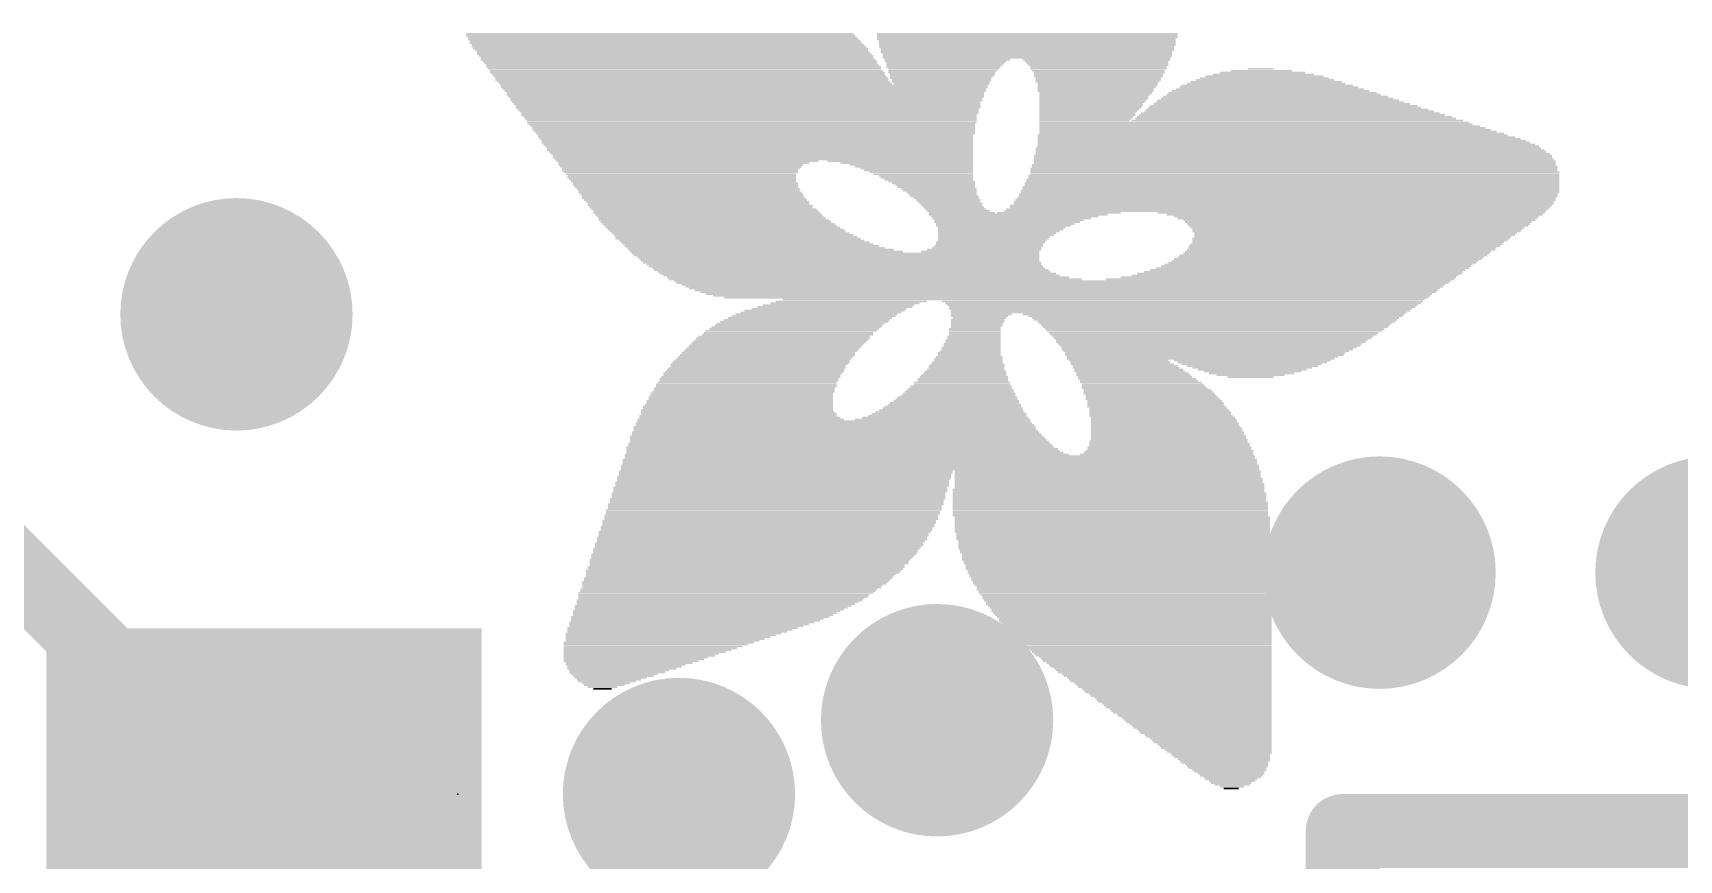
# Model space of a CAD drawing. Extents: x -9.8 to 49.9, y -7.2 to 30.7.
# Drawn here: x 15.05 to 20.72, y 17.43 to 20.27 of the extents above; entities that cross this region are included whole.
import ezdxf

# ---------------------------------------------------------------- set-up
doc = ezdxf.new("R2010")
doc.units = 0
for name, color, linetype in [('1', 12, 'CONTINUOUS'), ('18', 110, 'CONTINUOUS'), ('21', 40, 'CONTINUOUS'), ('23', 53, 'CONTINUOUS'), ('51', 253, 'CONTINUOUS')]:
    doc.layers.add(name, color=color, linetype=linetype)

# ---------------------------------------------------------------- blocks, each defined once
blk = doc.blocks.new('RECT')
blk.add_solid([(-0.5, -0.5), (0.5, -0.5), (-0.5, 0.5), (0.5, 0.5)])
blk = doc.blocks.new('ROUNDV')
at = {"const_width": 0.5}
blk.add_lwpolyline([(0, -0.25, 1), (0, 0.25, 1), (0, -0.25)], format="xyb", dxfattribs=at)

msp = doc.modelspace()

# ---------------------------------------------------------------- linework, layer by layer
at = {"layer": '1', "const_width": 0.254}
for points in [[(15.843, 17.573), (14.874, 18.542)], [(19.558, 17.526), (19.558, 15.494)], [(21.717, 17.526), (19.558, 17.526)]]:
    msp.add_lwpolyline(points, dxfattribs=at)
at = {"layer": '1', "const_width": 0.127}
for points in [[(15.7981, 17.5281, 1), (15.8879, 17.6179)], [(19.6215, 17.526, 1), (19.4945, 17.526)], [(19.558, 17.5895, 1), (19.558, 17.4625)]]:
    msp.add_lwpolyline(points, format="xyb", dxfattribs=at)
at = {"layer": '23'}
msp.add_point((16.51, 17.653), dxfattribs=at)

# ---------------------------------------------------------------- block references
at = {"layer": '1', "xscale": 1.3, "yscale": 1.5, "rotation": 270}
msp.add_blockref('RECT', (15.843, 17.573), dxfattribs=at)
at = {"layer": '18', "xscale": 0.8001, "yscale": 0.8001}
for p in [(15.748, 19.304), (15.748, 19.304), (19.685, 18.415), (19.685, 18.415), (20.828, 18.415), (20.828, 18.415), (18.161, 17.907), (18.161, 17.907), (17.272, 17.653), (17.272, 17.653)]:
    msp.add_blockref('ROUNDV', p, dxfattribs=at)
at = {"layer": '21'}
for p, xscale, yscale in [((17.2053, 20.2692), 1.3335, 0.0064), ((17.2085, 20.2629), 1.3398, 0.0063), ((17.218, 20.2502), 1.3462, 0.0063), ((17.2149, 20.2565), 1.3399, 0.0064), ((17.2244, 20.2438), 1.3462, 0.0064), ((17.2276, 20.2375), 1.3525, 0.0063), ((18.4721, 20.2692), 1.0351, 0.0064), ((18.4721, 20.2629), 1.0351, 0.0063), ((18.4721, 20.2565), 1.0351, 0.0064), ((18.4689, 20.2502), 1.0287, 0.0063), ((18.4721, 20.2438), 1.0223, 0.0064), ((18.4721, 20.2375), 1.0223, 0.0063), ((17.237, 20.2248), 1.3589, 0.0063), ((17.2339, 20.2311), 1.3526, 0.0064), ((17.2434, 20.2184), 1.3589, 0.0064), ((17.2466, 20.2121), 1.3526, 0.0063), ((17.253, 20.2057), 1.3525, 0.0064), ((17.2562, 20.1994), 1.3589, 0.0063), ((17.2625, 20.193), 1.3589, 0.0064), ((17.2657, 20.1867), 1.3525, 0.0063), ((17.2689, 20.1803), 1.3589, 0.0064), ((18.4721, 20.2311), 1.0223, 0.0064), ((18.469, 20.2248), 1.016, 0.0063), ((18.4721, 20.2184), 1.0097, 0.0064), ((18.4721, 20.2121), 1.0097, 0.0063), ((18.4689, 20.2057), 1.0033, 0.0064), ((18.4721, 20.1994), 0.9969, 0.0063), ((18.4721, 20.193), 0.9969, 0.0064), ((18.469, 20.1867), 0.9906, 0.0063), ((18.1959, 20.1803), 0.4318, 0.0064), ((18.7103, 20.1803), 0.508, 0.0064), ((17.2752, 20.174), 1.3589, 0.0063), ((17.2783, 20.1676), 1.3525, 0.0064), ((17.2847, 20.1613), 1.3526, 0.0063), ((17.2879, 20.1549), 1.3589, 0.0064), ((17.2911, 20.1486), 1.3525, 0.0063), ((17.2974, 20.1422), 1.3526, 0.0064), ((17.3006, 20.1359), 1.3589, 0.0063), ((17.3038, 20.1295), 1.3525, 0.0064), ((18.1896, 20.174), 0.4191, 0.0063), ((18.1896, 20.1676), 0.4064, 0.0064), ((18.1864, 20.1613), 0.4, 0.0063), ((18.1833, 20.1549), 0.3937, 0.0064), ((18.1832, 20.1486), 0.381, 0.0063), ((18.1801, 20.1422), 0.3747, 0.0064), ((18.1769, 20.1359), 0.3683, 0.0063), ((18.1801, 20.1295), 0.3619, 0.0064), ((18.7103, 20.174), 0.4953, 0.0063), ((18.7135, 20.1676), 0.4889, 0.0064), ((18.7166, 20.1613), 0.4826, 0.0063), ((18.7167, 20.1549), 0.4699, 0.0064), ((18.7167, 20.1486), 0.4699, 0.0063), ((18.7166, 20.1422), 0.4572, 0.0064), ((18.7198, 20.1359), 0.4508, 0.0063), ((18.7167, 20.1295), 0.4445, 0.0064), ((19.285, 20.1295), 0.3493, 0.0064), ((19.2818, 20.1359), 0.2921, 0.0063), ((19.2786, 20.1422), 0.2096, 0.0064), ((19.2754, 20.1486), 0.0889, 0.0063), ((17.3101, 20.1232), 1.3526, 0.0063), ((17.3164, 20.1168), 1.3525, 0.0064), ((17.3164, 20.1105), 1.3525, 0.0063), ((17.3228, 20.1041), 1.3526, 0.0064), ((17.3292, 20.0978), 1.3525, 0.0063), ((17.4974, 20.0914), 1.6764, 0.0064), ((17.4974, 20.0851), 1.6764, 0.0063), ((17.4975, 20.0787), 1.6637, 0.0064), ((17.5006, 20.0724), 1.6574, 0.0063), ((18.1769, 20.1232), 0.3556, 0.0063), ((18.1737, 20.1168), 0.3492, 0.0064), ((18.1769, 20.1105), 0.3429, 0.0063), ((18.1737, 20.1041), 0.3366, 0.0064), ((18.1769, 20.0978), 0.3302, 0.0063), ((18.7167, 20.1232), 0.4445, 0.0063), ((18.7166, 20.1168), 0.4318, 0.0064), ((18.7166, 20.1105), 0.4318, 0.0063), ((18.7135, 20.1041), 0.4255, 0.0064), ((18.7135, 20.0978), 0.4127, 0.0063), ((18.7135, 20.0914), 0.4127, 0.0064), ((18.7103, 20.0851), 0.4064, 0.0063), ((18.7071, 20.0787), 0.4, 0.0064), ((18.7071, 20.0724), 0.4, 0.0063), ((19.3103, 20.0724), 0.6795, 0.0063), ((19.3072, 20.0787), 0.6477, 0.0064), ((19.304, 20.0851), 0.616, 0.0063), ((19.2977, 20.0914), 0.5905, 0.0064), ((19.2945, 20.0978), 0.5461, 0.0063), ((19.2945, 20.1041), 0.5207, 0.0064), ((19.2913, 20.1105), 0.4762, 0.0063), ((19.2882, 20.1168), 0.4445, 0.0064), ((19.2881, 20.1232), 0.4064, 0.0063), ((17.5006, 20.066), 1.6446, 0.0064), ((17.5006, 20.0597), 1.6446, 0.0063), ((17.5038, 20.0533), 1.6383, 0.0064), ((17.5038, 20.047), 1.6256, 0.0063), ((17.5038, 20.0406), 1.6256, 0.0064), ((17.5038, 20.0343), 1.6129, 0.0063), ((17.5069, 20.0279), 1.6065, 0.0064), ((17.5101, 20.0216), 1.6002, 0.0063), ((17.5101, 20.0152), 1.6002, 0.0064), ((18.7071, 20.066), 0.3874, 0.0064), ((18.7039, 20.0597), 0.381, 0.0063), ((18.7007, 20.0533), 0.3747, 0.0064), ((18.7007, 20.047), 0.3747, 0.0063), ((18.6975, 20.0406), 0.3683, 0.0064), ((18.6944, 20.0343), 0.362, 0.0063), ((18.6912, 20.0279), 0.3556, 0.0064), ((18.6912, 20.0216), 0.3556, 0.0063), ((18.6881, 20.0152), 0.3493, 0.0064), ((19.358, 20.0152), 0.9398, 0.0064), ((19.3548, 20.0216), 0.9208, 0.0063), ((19.3484, 20.0279), 0.8827, 0.0064), ((19.3421, 20.0343), 0.8572, 0.0063), ((19.3358, 20.0406), 0.8319, 0.0064), ((19.3326, 20.047), 0.8001, 0.0063), ((19.3263, 20.0533), 0.7747, 0.0064), ((19.3199, 20.0597), 0.7366, 0.0063), ((19.3167, 20.066), 0.7176, 0.0064), ((17.5101, 20.0089), 1.5875, 0.0063), ((17.5133, 20.0025), 1.5812, 0.0064), ((17.5165, 19.9962), 1.5748, 0.0063), ((17.5133, 19.9898), 1.5684, 0.0064), ((17.5165, 19.9835), 1.5621, 0.0063), ((17.5197, 19.9771), 1.5557, 0.0064), ((17.5228, 19.9708), 1.5494, 0.0063), ((17.5228, 19.9644), 1.5494, 0.0064), ((17.5229, 19.9581), 1.5367, 0.0063), ((18.6849, 20.0089), 0.3429, 0.0063), ((18.6817, 20.0025), 0.3366, 0.0064), ((18.6785, 19.9962), 0.3302, 0.0063), ((18.6785, 19.9898), 0.3302, 0.0064), ((18.6754, 19.9835), 0.3239, 0.0063), ((18.6722, 19.9771), 0.3175, 0.0064), ((18.669, 19.9708), 0.3112, 0.0063), ((19.2532, 19.9644), 1.4796, 0.0064), ((19.2596, 19.9581), 1.4923, 0.0063), ((19.4024, 19.9708), 1.143, 0.0063), ((19.3961, 19.9771), 1.1049, 0.0064), ((19.3929, 19.9835), 1.0858, 0.0063), ((19.3834, 19.9898), 1.0541, 0.0064), ((19.3771, 19.9962), 1.0287, 0.0063), ((19.3739, 20.0025), 0.9969, 0.0064), ((19.3675, 20.0089), 0.9716, 0.0063), ((17.526, 19.9517), 1.5304, 0.0064), ((17.5292, 19.9454), 1.524, 0.0063), ((17.5292, 19.939), 1.524, 0.0064), ((17.5324, 19.9327), 1.5177, 0.0063), ((17.5356, 19.9263), 1.5113, 0.0064), ((17.5355, 19.92), 1.4986, 0.0063), ((17.5355, 19.9136), 1.4986, 0.0064), ((17.5387, 19.9073), 1.4922, 0.0063), ((17.5419, 19.9009), 1.4859, 0.0064), ((19.3167, 19.92), 1.6192, 0.0063), ((19.3294, 19.9136), 1.6446, 0.0064), ((19.339, 19.9073), 1.6637, 0.0063), ((19.3484, 19.9009), 1.6827, 0.0064), ((19.2722, 19.9517), 1.5177, 0.0064), ((19.2818, 19.9454), 1.5367, 0.0063), ((19.2913, 19.939), 1.5558, 0.0064), ((19.3008, 19.9327), 1.5748, 0.0063), ((19.3135, 19.9263), 1.6002, 0.0064), ((17.5419, 19.8946), 1.4859, 0.0063), ((17.545, 19.8882), 1.4795, 0.0064), ((17.5482, 19.8819), 1.4732, 0.0063), ((17.5514, 19.8755), 1.4668, 0.0064), ((17.5514, 19.8692), 1.4668, 0.0063), ((17.5546, 19.8628), 1.4605, 0.0064), ((17.5578, 19.8565), 1.4541, 0.0063), ((17.5609, 19.8501), 1.4478, 0.0064), ((17.5609, 19.8438), 1.4478, 0.0063), ((19.3865, 19.8501), 1.7843, 0.0064), ((19.3865, 19.8438), 1.7843, 0.0063), ((19.377, 19.8692), 1.7526, 0.0063), ((19.3802, 19.8628), 1.759, 0.0064), ((19.3865, 19.8565), 1.7717, 0.0063), ((19.3707, 19.8755), 1.7399, 0.0064), ((19.3548, 19.8946), 1.6954, 0.0063), ((19.3644, 19.8882), 1.7145, 0.0064), ((19.3707, 19.8819), 1.7272, 0.0063), ((17.5641, 19.8374), 1.4414, 0.0064), ((17.3006, 19.8311), 0.9017, 0.0063), ((17.2879, 19.8247), 0.8636, 0.0064), ((17.2783, 19.8184), 0.8445, 0.0063), ((17.2783, 19.812), 0.8319, 0.0064), ((17.2783, 19.8056), 0.8191, 0.0063), ((17.2752, 19.7993), 0.8128, 0.0064), ((17.2783, 19.793), 0.8065, 0.0063), ((17.2783, 19.7866), 0.7937, 0.0064), ((18.034, 19.8311), 0.5016, 0.0063), ((18.0562, 19.8247), 0.4572, 0.0064), ((18.0721, 19.8184), 0.4254, 0.0063), ((18.0816, 19.812), 0.4064, 0.0064), ((18.0912, 19.8056), 0.3873, 0.0063), ((18.0975, 19.7993), 0.3746, 0.0064), ((18.107, 19.793), 0.3556, 0.0063), ((18.1134, 19.7866), 0.3429, 0.0064), ((19.3897, 19.8056), 1.8161, 0.0063), ((19.3897, 19.7993), 1.8161, 0.0064), ((19.3929, 19.793), 1.8224, 0.0063), ((19.3929, 19.7866), 1.8224, 0.0064), ((19.3897, 19.8184), 1.8034, 0.0063), ((19.3929, 19.812), 1.8098, 0.0064), ((19.3897, 19.8374), 1.7907, 0.0064), ((19.3929, 19.8311), 1.797, 0.0063), ((19.3929, 19.8247), 1.797, 0.0064), ((17.2815, 19.7803), 0.7874, 0.0063), ((17.2815, 19.7739), 0.7874, 0.0064), ((17.2847, 19.7675), 0.781, 0.0063), ((17.2879, 19.7612), 0.7747, 0.0064), ((17.2943, 19.7549), 0.7747, 0.0063), ((17.2943, 19.7485), 0.7747, 0.0064), ((17.2974, 19.7422), 0.7684, 0.0063), ((17.3038, 19.7358), 0.7683, 0.0064), ((17.3069, 19.7294), 0.762, 0.0063), ((18.1229, 19.7803), 0.3238, 0.0063), ((18.126, 19.7739), 0.3175, 0.0064), ((18.1324, 19.7675), 0.3048, 0.0063), ((18.142, 19.7612), 0.2985, 0.0064), ((18.1483, 19.7549), 0.2858, 0.0063), ((18.1547, 19.7485), 0.2731, 0.0064), ((18.1578, 19.7422), 0.2667, 0.0063), ((18.1674, 19.7358), 0.2603, 0.0064), ((18.1705, 19.7294), 0.254, 0.0063), ((19.377, 19.7294), 1.8542, 0.0063), ((19.3802, 19.7422), 1.8478, 0.0063), ((19.3802, 19.7358), 1.8478, 0.0064), ((19.3834, 19.7549), 1.8415, 0.0063), ((19.3834, 19.7485), 1.8415, 0.0064), ((19.3865, 19.7675), 1.8351, 0.0063), ((19.3865, 19.7612), 1.8351, 0.0064), ((19.3897, 19.7803), 1.8288, 0.0063), ((19.3897, 19.7739), 1.8288, 0.0064), ((17.3101, 19.7231), 0.7684, 0.0064), ((17.3164, 19.7168), 0.7683, 0.0063), ((17.3196, 19.7104), 0.762, 0.0064), ((17.3228, 19.7041), 0.7684, 0.0063), ((17.3292, 19.6977), 0.7683, 0.0064), ((17.3355, 19.6913), 0.7684, 0.0063), ((17.3387, 19.685), 0.762, 0.0064), ((17.3451, 19.6787), 0.7747, 0.0063), ((17.3482, 19.6723), 0.7684, 0.0064), ((18.1769, 19.7231), 0.2413, 0.0064), ((18.1801, 19.7168), 0.2349, 0.0063), ((18.1864, 19.7104), 0.235, 0.0064), ((18.1928, 19.7041), 0.2223, 0.0063), ((18.1991, 19.6977), 0.2222, 0.0064), ((18.2022, 19.6913), 0.2159, 0.0063), ((18.2087, 19.685), 0.2159, 0.0064), ((18.2118, 19.6787), 0.2096, 0.0063), ((18.2182, 19.6723), 0.2095, 0.0064), ((19.3421, 19.6723), 1.8606, 0.0064), ((19.3453, 19.6787), 1.8669, 0.0063), ((19.3548, 19.6913), 1.8606, 0.0063), ((19.3548, 19.685), 1.8606, 0.0064), ((19.3612, 19.6977), 1.8605, 0.0064), ((19.3643, 19.7041), 1.8542, 0.0063), ((19.3707, 19.7168), 1.8542, 0.0063), ((19.3707, 19.7104), 1.8542, 0.0064), ((19.377, 19.7231), 1.8542, 0.0064), ((17.3577, 19.666), 0.7747, 0.0063), ((17.3641, 19.6596), 0.7747, 0.0064), ((17.3673, 19.6532), 0.7811, 0.0063), ((17.3736, 19.6469), 0.781, 0.0064), ((17.38, 19.6406), 0.7811, 0.0063), ((17.3863, 19.6342), 0.781, 0.0064), ((17.3926, 19.6279), 0.7937, 0.0063), ((17.399, 19.6215), 0.7938, 0.0064), ((17.4086, 19.6151), 0.8001, 0.0063), ((18.2245, 19.666), 0.2096, 0.0063), ((18.234, 19.6596), 0.2159, 0.0064), ((18.2467, 19.6532), 0.2286, 0.0063), ((18.4404, 19.6469), 0.616, 0.0064), ((18.4277, 19.6406), 0.5778, 0.0063), ((18.4182, 19.6342), 0.5461, 0.0064), ((18.4023, 19.6215), 0.5016, 0.0064), ((18.4087, 19.6279), 0.5143, 0.0063), ((18.3959, 19.6151), 0.4763, 0.0063), ((18.5801, 19.6532), 0.4254, 0.0063), ((19.3263, 19.6596), 1.8669, 0.0064), ((19.3326, 19.666), 1.8669, 0.0063), ((19.5866, 19.6532), 1.3335, 0.0063), ((19.5993, 19.6469), 1.2954, 0.0064), ((19.6057, 19.6406), 1.2573, 0.0063), ((19.6088, 19.6342), 1.2382, 0.0064), ((19.6151, 19.6279), 1.2129, 0.0063), ((19.612, 19.6215), 1.1938, 0.0064), ((19.612, 19.6151), 1.1811, 0.0063), ((17.4149, 19.6088), 0.8001, 0.0064), ((17.4244, 19.6025), 0.8064, 0.0063), ((17.4339, 19.5961), 0.8128, 0.0064), ((17.4403, 19.5898), 0.8128, 0.0063), ((17.4498, 19.5834), 0.8192, 0.0064), ((17.4594, 19.577), 0.8255, 0.0063), ((17.4688, 19.5707), 0.8319, 0.0064), ((17.4752, 19.5644), 0.8446, 0.0063), ((17.4879, 19.558), 0.8446, 0.0064), ((18.3896, 19.6088), 0.4636, 0.0064), ((18.3578, 19.5707), 0.3873, 0.0064), ((18.3833, 19.6025), 0.4381, 0.0063), ((18.3801, 19.5961), 0.4318, 0.0064), ((18.3738, 19.5898), 0.4191, 0.0063), ((18.3674, 19.5834), 0.4064, 0.0064), ((18.3642, 19.577), 0.4, 0.0063), ((18.3547, 19.5644), 0.381, 0.0063), ((18.3515, 19.558), 0.3746, 0.0064), ((19.612, 19.6088), 1.1684, 0.0064), ((19.6088, 19.6025), 1.1494, 0.0063), ((19.6088, 19.5961), 1.1366, 0.0064), ((19.6057, 19.5898), 1.1303, 0.0063), ((19.5866, 19.5644), 1.0922, 0.0063), ((19.5834, 19.558), 1.0858, 0.0064), ((19.6025, 19.5834), 1.1113, 0.0064), ((19.5993, 19.577), 1.1049, 0.0063), ((19.5929, 19.5707), 1.0922, 0.0064), ((17.5006, 19.5517), 0.8572, 0.0063), ((17.5101, 19.5453), 0.8636, 0.0064), ((17.5229, 19.5389), 0.8763, 0.0063), ((17.5355, 19.5326), 0.889, 0.0064), ((17.5546, 19.5263), 0.9144, 0.0063), ((17.5736, 19.5199), 0.9398, 0.0064), ((17.8117, 19.5136), 1.4033, 0.0063), ((17.8149, 19.5072), 1.397, 0.0064), ((17.8212, 19.5008), 1.3843, 0.0063), ((18.3102, 19.5199), 0.4064, 0.0064), ((18.323, 19.5263), 0.3937, 0.0063), ((18.3325, 19.5326), 0.3747, 0.0064), ((18.3388, 19.5389), 0.3746, 0.0063), ((18.3452, 19.5517), 0.3747, 0.0063), ((18.342, 19.5453), 0.3683, 0.0064), ((19.5168, 19.5008), 1.0541, 0.0063), ((19.5263, 19.5072), 1.0605, 0.0064), ((19.5358, 19.5136), 1.0541, 0.0063), ((19.5421, 19.5199), 1.0541, 0.0064), ((19.5517, 19.5263), 1.0605, 0.0063), ((19.558, 19.5326), 1.0604, 0.0064), ((19.5644, 19.5389), 1.0731, 0.0063), ((19.5707, 19.5453), 1.0732, 0.0064), ((19.577, 19.5517), 1.0731, 0.0063), ((17.8245, 19.4945), 1.3779, 0.0064), ((17.8276, 19.4882), 1.3716, 0.0063), ((17.834, 19.4818), 1.3716, 0.0064), ((17.8404, 19.4755), 1.3589, 0.0063), ((17.8467, 19.4691), 1.3589, 0.0064), ((17.8562, 19.4627), 1.3526, 0.0063), ((17.8658, 19.4564), 1.3589, 0.0064), ((17.8753, 19.4501), 1.3525, 0.0063), ((17.888, 19.4437), 1.3653, 0.0064), ((19.4088, 19.4437), 1.1176, 0.0064), ((19.4246, 19.4501), 1.0985, 0.0063), ((19.4374, 19.4564), 1.0859, 0.0064), ((19.4533, 19.4627), 1.0795, 0.0063), ((19.4659, 19.4691), 1.0668, 0.0064), ((19.4755, 19.4755), 1.0605, 0.0063), ((19.4882, 19.4818), 1.0605, 0.0064), ((19.4977, 19.4882), 1.0541, 0.0063), ((19.5072, 19.4945), 1.0604, 0.0064), ((17.9007, 19.4374), 1.3653, 0.0063), ((17.9229, 19.431), 1.3843, 0.0064), ((17.9483, 19.4246), 1.4224, 0.0063), ((18.5928, 19.4183), 2.6734, 0.0064), ((18.5928, 19.412), 2.6606, 0.0063), ((18.596, 19.4056), 2.6289, 0.0064), ((18.5992, 19.3993), 2.6099, 0.0063), ((18.5992, 19.3929), 2.5845, 0.0064), ((19.3421, 19.4246), 1.2002, 0.0063), ((19.3707, 19.431), 1.1557, 0.0064), ((19.3929, 19.4374), 1.124, 0.0063), ((18.6055, 19.3865), 2.559, 0.0063), ((18.6119, 19.3802), 2.5337, 0.0064), ((18.6151, 19.3739), 2.5019, 0.0063), ((18.6245, 19.3675), 2.4701, 0.0064), ((18.6405, 19.3612), 2.4257, 0.0063), ((17.8212, 19.3358), 0.5207, 0.0063), ((17.8435, 19.3421), 0.5144, 0.0064), ((17.8658, 19.3484), 0.5207, 0.0063), ((18.7357, 19.3548), 2.2098, 0.0064), ((19.0055, 19.3484), 1.6573, 0.0063), ((19.0087, 19.3421), 1.6383, 0.0064), ((19.0055, 19.3358), 1.6193, 0.0063), ((17.7038, 19.2786), 0.5778, 0.0064), ((17.7134, 19.285), 0.5715, 0.0063), ((17.7229, 19.2913), 0.5651, 0.0064), ((17.7355, 19.2977), 0.5651, 0.0063), ((17.7451, 19.304), 0.5588, 0.0064), ((17.761, 19.3103), 0.5525, 0.0063), ((17.7736, 19.3167), 0.5525, 0.0064), ((17.7895, 19.3231), 0.5334, 0.0063), ((17.8086, 19.3294), 0.5334, 0.0064), ((19.0055, 19.3294), 1.6065, 0.0064), ((18.9992, 19.3231), 1.5938, 0.0063), ((18.9992, 19.3167), 1.5812, 0.0064), ((18.9929, 19.3103), 1.5685, 0.0063), ((18.3134, 19.304), 0.2096, 0.0064), ((18.3071, 19.2977), 0.1969, 0.0063), ((18.3007, 19.285), 0.1842, 0.0063), ((18.3007, 19.2786), 0.1842, 0.0064), ((18.3071, 19.2913), 0.1841, 0.0064), ((19.1135, 19.304), 1.3144, 0.0064), ((19.1198, 19.2977), 1.2891, 0.0063), ((19.1198, 19.2913), 1.2637, 0.0064), ((19.1198, 19.285), 1.2509, 0.0063), ((19.123, 19.2786), 1.2319, 0.0064), ((17.6308, 19.2215), 0.5969, 0.0063), ((17.634, 19.2278), 0.5905, 0.0064), ((17.6467, 19.2341), 0.5905, 0.0063), ((17.6498, 19.2405), 0.5842, 0.0064), ((17.6593, 19.2469), 0.5905, 0.0063), ((17.6689, 19.2532), 0.5842, 0.0064), ((17.6752, 19.2596), 0.5842, 0.0063), ((17.6848, 19.2659), 0.5779, 0.0064), ((17.6911, 19.2722), 0.5778, 0.0063), ((18.288, 19.2278), 0.1842, 0.0064), ((18.288, 19.2215), 0.1842, 0.0063), ((18.2912, 19.2532), 0.1778, 0.0064), ((18.2912, 19.2469), 0.1778, 0.0063), ((18.2912, 19.2405), 0.1778, 0.0064), ((18.2912, 19.2341), 0.1778, 0.0063), ((18.2975, 19.2722), 0.1778, 0.0063), ((18.2975, 19.2659), 0.1778, 0.0064), ((18.2944, 19.2596), 0.1715, 0.0063), ((19.1198, 19.2722), 1.2129, 0.0063), ((19.1198, 19.2659), 1.2001, 0.0064), ((19.1198, 19.2596), 1.1875, 0.0063), ((19.1167, 19.2532), 1.1684, 0.0064), ((19.1166, 19.2469), 1.1557, 0.0063), ((19.1135, 19.2405), 1.1366, 0.0064), ((19.1135, 19.2341), 1.124, 0.0063), ((19.1104, 19.2278), 1.1049, 0.0064), ((19.1103, 19.2215), 1.0922, 0.0063), ((17.5768, 19.1643), 0.6032, 0.0064), ((17.58, 19.1707), 0.5969, 0.0063), ((17.5863, 19.177), 0.5969, 0.0064), ((17.5927, 19.1834), 0.5969, 0.0063), ((17.5991, 19.1897), 0.5969, 0.0064), ((17.6054, 19.196), 0.5969, 0.0063), ((17.6118, 19.2024), 0.5969, 0.0064), ((17.6181, 19.2088), 0.5969, 0.0063), ((17.6244, 19.2151), 0.5969, 0.0064), ((18.2721, 19.1707), 0.2159, 0.0063), ((18.2721, 19.1643), 0.2159, 0.0064), ((18.2753, 19.177), 0.2096, 0.0064), ((18.2785, 19.1897), 0.2032, 0.0064), ((18.2785, 19.1834), 0.2032, 0.0063), ((18.2817, 19.2024), 0.1969, 0.0064), ((18.2817, 19.196), 0.1969, 0.0063), ((18.2849, 19.2151), 0.1905, 0.0064), ((18.2849, 19.2088), 0.1905, 0.0063), ((19.104, 19.2088), 1.0668, 0.0063), ((19.1072, 19.2151), 1.0731, 0.0064), ((19.1008, 19.2024), 1.0478, 0.0064), ((19.1008, 19.196), 1.035, 0.0063), ((19.0976, 19.1897), 1.016, 0.0064), ((19.0913, 19.1834), 1.0033, 0.0063), ((19.0881, 19.177), 0.9842, 0.0064), ((19.0849, 19.1707), 0.9652, 0.0063), ((19.0817, 19.1643), 0.9589, 0.0064), ((17.5324, 19.1072), 0.6159, 0.0063), ((17.5355, 19.1135), 0.6096, 0.0064), ((17.5419, 19.1198), 0.6096, 0.0063), ((17.5482, 19.1326), 0.6096, 0.0063), ((17.545, 19.1262), 0.6033, 0.0064), ((17.5546, 19.1389), 0.6096, 0.0064), ((17.5578, 19.1453), 0.6033, 0.0063), ((17.5641, 19.1516), 0.6032, 0.0064), ((17.5705, 19.1579), 0.6033, 0.0063), ((18.2594, 19.1072), 0.2794, 0.0063), ((18.2595, 19.1135), 0.2667, 0.0064), ((18.2626, 19.1262), 0.2604, 0.0064), ((18.2626, 19.1198), 0.2604, 0.0063), ((18.2658, 19.1326), 0.254, 0.0063), ((18.2658, 19.1389), 0.2413, 0.0064), ((18.269, 19.1516), 0.2349, 0.0064), ((18.269, 19.1453), 0.2349, 0.0063), ((18.2721, 19.1579), 0.2286, 0.0063), ((19.0754, 19.1579), 0.9334, 0.0063), ((19.0691, 19.1516), 0.9207, 0.0064), ((18.7865, 19.1453), 0.3429, 0.0063), ((18.7929, 19.1389), 0.3429, 0.0064), ((18.7992, 19.1326), 0.3556, 0.0063), ((18.8087, 19.1262), 0.362, 0.0064), ((18.8118, 19.1198), 0.3683, 0.0063), ((18.8214, 19.1135), 0.3746, 0.0064), ((18.8246, 19.1072), 0.381, 0.0063), ((19.2469, 19.1453), 0.5397, 0.0063), ((19.2469, 19.1389), 0.5143, 0.0064), ((19.2437, 19.1326), 0.4826, 0.0063), ((19.2469, 19.1262), 0.4509, 0.0064), ((19.2469, 19.1198), 0.4127, 0.0063), ((19.2469, 19.1135), 0.3747, 0.0064), ((19.2469, 19.1072), 0.3365, 0.0063), ((17.4975, 19.05), 0.6223, 0.0064), ((17.5038, 19.0627), 0.6223, 0.0064), ((17.5038, 19.0564), 0.6223, 0.0063), ((17.5069, 19.0691), 0.6159, 0.0063), ((17.5133, 19.0817), 0.616, 0.0063), ((17.5133, 19.0754), 0.616, 0.0064), ((17.5197, 19.0881), 0.6159, 0.0064), ((17.526, 19.1008), 0.616, 0.0064), ((17.5228, 19.0945), 0.6096, 0.0063), ((18.2404, 19.05), 0.3556, 0.0064), ((18.2436, 19.0564), 0.3493, 0.0063), ((18.2467, 19.0691), 0.3302, 0.0063), ((18.2467, 19.0627), 0.3302, 0.0064), ((18.2499, 19.0817), 0.3112, 0.0063), ((18.2499, 19.0754), 0.3112, 0.0064), ((18.2531, 19.0881), 0.3048, 0.0064), ((18.2531, 19.0945), 0.2921, 0.0063), ((18.2563, 19.1008), 0.2857, 0.0064), ((18.8341, 19.1008), 0.3874, 0.0064), ((18.8373, 19.0945), 0.3937, 0.0063), ((18.8437, 19.0881), 0.3937, 0.0064), ((18.85, 19.0817), 0.4064, 0.0063), ((18.8563, 19.0754), 0.4064, 0.0064), ((18.8627, 19.0691), 0.4191, 0.0063), ((18.8691, 19.0627), 0.4191, 0.0064), ((18.8722, 19.0564), 0.4254, 0.0063), ((18.8754, 19.05), 0.4318, 0.0064), ((19.2437, 19.1008), 0.2921, 0.0064), ((19.2405, 19.0945), 0.235, 0.0063), ((19.2405, 19.0881), 0.1588, 0.0064), ((17.4784, 18.9929), 0.6477, 0.0063), ((17.4816, 19.0055), 0.6413, 0.0063), ((17.4816, 18.9992), 0.6413, 0.0064), ((17.4847, 19.0183), 0.635, 0.0063), ((17.4847, 19.0119), 0.635, 0.0064), ((17.4879, 19.031), 0.6286, 0.0063), ((17.4879, 19.0246), 0.6286, 0.0064), ((17.4943, 19.0373), 0.6287, 0.0064), ((17.4975, 19.0436), 0.6223, 0.0063), ((18.2213, 18.9929), 0.4572, 0.0063), ((18.2214, 18.9992), 0.4445, 0.0064), ((18.2277, 19.0055), 0.4318, 0.0063), ((18.2277, 19.0119), 0.4191, 0.0064), ((18.2309, 19.0183), 0.4127, 0.0063), ((18.234, 19.0246), 0.3937, 0.0064), ((18.2372, 19.031), 0.3874, 0.0063), ((18.2372, 19.0373), 0.3746, 0.0064), ((18.2403, 19.0436), 0.3683, 0.0063), ((18.8849, 19.0436), 0.4382, 0.0063), ((18.888, 19.0373), 0.4445, 0.0064), ((18.8912, 19.031), 0.4509, 0.0063), ((18.8976, 19.0246), 0.4508, 0.0064), ((18.9008, 19.0183), 0.4572, 0.0063), ((18.904, 19.0119), 0.4635, 0.0064), ((18.9103, 19.0055), 0.4636, 0.0063), ((18.9135, 18.9992), 0.4699, 0.0064), ((18.9135, 18.9929), 0.4699, 0.0063), ((17.4847, 18.9421), 0.7112, 0.0063), ((17.8054, 18.9357), 1.3526, 0.0064), ((17.4752, 18.9548), 0.6794, 0.0063), ((17.4816, 18.9484), 0.6921, 0.0064), ((17.472, 18.9738), 0.6604, 0.0064), ((17.4752, 18.9674), 0.6668, 0.0063), ((17.4784, 18.9611), 0.6731, 0.0064), ((17.4752, 18.9865), 0.654, 0.0064), ((17.4752, 18.9802), 0.654, 0.0063), ((18.1801, 18.9421), 0.6033, 0.0063), ((18.1896, 18.9484), 0.5715, 0.0064), ((18.1959, 18.9548), 0.5461, 0.0063), ((18.2023, 18.9611), 0.5334, 0.0064), ((18.2055, 18.9674), 0.5143, 0.0063), ((18.2087, 18.9738), 0.4953, 0.0064), ((18.215, 18.9802), 0.4826, 0.0063), ((18.215, 18.9865), 0.4699, 0.0064), ((18.9167, 18.9865), 0.4763, 0.0064), ((18.923, 18.9802), 0.4762, 0.0063), ((18.9262, 18.9738), 0.4826, 0.0064), ((18.9293, 18.9674), 0.4889, 0.0063), ((18.9293, 18.9611), 0.4889, 0.0064), ((18.9326, 18.9548), 0.4953, 0.0063), ((18.9389, 18.9484), 0.4953, 0.0064), ((18.9421, 18.9421), 0.5017, 0.0063), ((18.9421, 18.9357), 0.5017, 0.0064), ((17.8149, 18.8849), 1.4224, 0.0064), ((17.8181, 18.8786), 1.4288, 0.0063), ((17.8117, 18.8976), 1.4033, 0.0064), ((17.8149, 18.8912), 1.4097, 0.0063), ((17.8117, 18.904), 1.3907, 0.0063), ((17.8086, 18.9167), 1.3843, 0.0063), ((17.8086, 18.9103), 1.3843, 0.0064), ((17.8054, 18.9293), 1.3652, 0.0063), ((17.8086, 18.923), 1.3716, 0.0064), ((18.9452, 18.9293), 0.508, 0.0063), ((18.9452, 18.923), 0.508, 0.0064), ((18.9484, 18.9167), 0.5144, 0.0063), ((18.9579, 18.8849), 0.5334, 0.0064), ((18.9579, 18.8786), 0.5334, 0.0063), ((18.9516, 18.9103), 0.5207, 0.0064), ((18.9516, 18.904), 0.5207, 0.0063), ((18.9548, 18.8976), 0.5271, 0.0064), ((18.9548, 18.8912), 0.5271, 0.0063), ((17.8498, 18.8214), 1.5303, 0.0064), ((17.8276, 18.8468), 1.4732, 0.0064), ((17.834, 18.8405), 1.4859, 0.0063), ((17.8372, 18.8341), 1.4923, 0.0064), ((17.8435, 18.8278), 1.505, 0.0063), ((17.8277, 18.8531), 1.4605, 0.0063), ((17.8245, 18.8595), 1.4541, 0.0064), ((17.8212, 18.8722), 1.4351, 0.0064), ((17.8245, 18.8659), 1.4415, 0.0063), ((18.9516, 18.8214), 0.5969, 0.0064), ((18.9579, 18.8278), 0.5842, 0.0063), ((18.9611, 18.8341), 0.5778, 0.0064), ((18.9611, 18.8468), 0.5652, 0.0064), ((18.9611, 18.8405), 0.5652, 0.0063), ((18.958, 18.8659), 0.5461, 0.0063), ((18.9611, 18.8595), 0.5524, 0.0064), ((18.9611, 18.8531), 0.5524, 0.0063), ((18.9611, 18.8722), 0.5398, 0.0064), ((17.6403, 18.7643), 1.1494, 0.0063), ((18.1706, 18.7833), 2.1971, 0.0064), ((18.1706, 18.7769), 2.1971, 0.0063), ((18.1706, 18.7706), 2.1971, 0.0064), ((18.1705, 18.8024), 2.1844, 0.0063), ((18.1705, 18.796), 2.1844, 0.0064), ((18.1705, 18.7897), 2.1844, 0.0063), ((18.1706, 18.815), 2.1717, 0.0063), ((18.1706, 18.8087), 2.1717, 0.0064), ((18.7484, 18.7643), 1.0541, 0.0063), ((17.6212, 18.7071), 1.1493, 0.0064), ((17.6276, 18.7262), 1.1494, 0.0063), ((17.6276, 18.7198), 1.1494, 0.0064), ((17.6276, 18.7135), 1.1494, 0.0063), ((17.6308, 18.7325), 1.143, 0.0064), ((17.634, 18.7452), 1.1493, 0.0064), ((17.634, 18.7388), 1.1493, 0.0063), ((17.6403, 18.7579), 1.1494, 0.0064), ((17.6371, 18.7516), 1.143, 0.0063), ((18.7547, 18.7198), 1.0668, 0.0064), ((18.7547, 18.7135), 1.0668, 0.0063), ((18.7547, 18.7071), 1.0668, 0.0064), ((18.7484, 18.7579), 1.0541, 0.0064), ((18.7484, 18.7516), 1.0541, 0.0063), ((18.7484, 18.7452), 1.0541, 0.0064), ((18.7516, 18.7388), 1.0605, 0.0063), ((18.7516, 18.7325), 1.0605, 0.0064), ((18.7516, 18.7262), 1.0605, 0.0063), ((17.6054, 18.65), 1.1557, 0.0063), ((17.6118, 18.669), 1.1557, 0.0064), ((17.6086, 18.6626), 1.1493, 0.0063), ((17.6086, 18.6563), 1.1493, 0.0064), ((17.6149, 18.6881), 1.1494, 0.0063), ((17.6149, 18.6817), 1.1494, 0.0064), ((17.6149, 18.6754), 1.1494, 0.0063), ((17.6212, 18.7007), 1.1493, 0.0063), ((17.6212, 18.6944), 1.1493, 0.0064), ((18.7548, 18.6881), 1.0795, 0.0063), ((18.7548, 18.6817), 1.0795, 0.0064), ((18.7548, 18.6754), 1.0795, 0.0063), ((18.7548, 18.669), 1.0795, 0.0064), ((18.7548, 18.6626), 1.0795, 0.0063), ((18.7579, 18.6563), 1.0858, 0.0064), ((18.7579, 18.65), 1.0858, 0.0063), ((18.7516, 18.7007), 1.0731, 0.0063), ((18.7516, 18.6944), 1.0731, 0.0064), ((17.5831, 18.5928), 1.1493, 0.0064), ((17.5895, 18.6119), 1.1494, 0.0063), ((17.5895, 18.6055), 1.1494, 0.0064), ((17.5895, 18.5992), 1.1494, 0.0063), ((17.5991, 18.6309), 1.1557, 0.0064), ((17.5959, 18.6245), 1.1493, 0.0063), ((17.5959, 18.6182), 1.1493, 0.0064), ((17.6022, 18.6436), 1.1494, 0.0064), ((17.6022, 18.6373), 1.1494, 0.0063), ((18.7579, 18.6436), 1.0858, 0.0064), ((18.7579, 18.6373), 1.0858, 0.0063), ((18.7579, 18.6309), 1.0858, 0.0064), ((18.7579, 18.6245), 1.0858, 0.0063), ((18.7579, 18.6182), 1.0858, 0.0064), ((18.7579, 18.6119), 1.0858, 0.0063), ((18.7643, 18.6055), 1.0859, 0.0064), ((18.7643, 18.5992), 1.0859, 0.0063), ((18.7643, 18.5928), 1.0859, 0.0064), ((17.5673, 18.5547), 1.143, 0.0064), ((17.5641, 18.5483), 1.1366, 0.0063), ((17.5641, 18.542), 1.1366, 0.0064), ((17.5768, 18.5738), 1.1494, 0.0063), ((17.5736, 18.5674), 1.143, 0.0064), ((17.5736, 18.5611), 1.143, 0.0063), ((17.5831, 18.5864), 1.1493, 0.0063), ((17.58, 18.5801), 1.143, 0.0064), ((18.7643, 18.5864), 1.0859, 0.0063), ((18.7643, 18.5801), 1.0859, 0.0064), ((18.7643, 18.5738), 1.0859, 0.0063), ((18.7643, 18.5674), 1.0859, 0.0064), ((18.7643, 18.5611), 1.0859, 0.0063), ((18.7643, 18.5547), 1.0859, 0.0064), ((18.7675, 18.5483), 1.0795, 0.0063), ((18.7675, 18.542), 1.0795, 0.0064), ((17.5387, 18.4976), 1.124, 0.0063), ((17.5355, 18.4912), 1.1176, 0.0064), ((17.5355, 18.4849), 1.1176, 0.0063), ((17.5482, 18.5166), 1.1303, 0.0064), ((17.5482, 18.5102), 1.1303, 0.0063), ((17.545, 18.5039), 1.1239, 0.0064), ((17.5578, 18.5357), 1.1367, 0.0063), ((17.5578, 18.5293), 1.1367, 0.0064), ((17.5546, 18.523), 1.1303, 0.0063), ((18.7706, 18.5357), 1.0858, 0.0063), ((18.7706, 18.5293), 1.0858, 0.0064), ((18.7737, 18.523), 1.0795, 0.0063), ((18.7737, 18.5166), 1.0795, 0.0064), ((18.7737, 18.5102), 1.0795, 0.0063), ((18.7737, 18.5039), 1.0795, 0.0064), ((18.7737, 18.4976), 1.0795, 0.0063), ((18.7769, 18.4912), 1.0731, 0.0064), ((18.7769, 18.4849), 1.0731, 0.0063), ((17.5038, 18.434), 1.0922, 0.0063), ((17.5006, 18.4277), 1.0858, 0.0064), ((17.5133, 18.4531), 1.0986, 0.0064), ((17.5133, 18.4468), 1.0986, 0.0063), ((17.5069, 18.4404), 1.0859, 0.0064), ((17.5165, 18.4595), 1.1049, 0.0063), ((17.5292, 18.4785), 1.1176, 0.0064), ((17.526, 18.4721), 1.1112, 0.0063), ((17.5229, 18.4658), 1.1049, 0.0064), ((18.7801, 18.4785), 1.0668, 0.0064), ((18.7801, 18.4721), 1.0668, 0.0063), ((18.7801, 18.4658), 1.0668, 0.0064), ((18.7801, 18.4595), 1.0668, 0.0063), ((18.7833, 18.4531), 1.0604, 0.0064), ((18.7833, 18.4468), 1.0604, 0.0063), ((18.7865, 18.4404), 1.0541, 0.0064), ((18.7865, 18.434), 1.0541, 0.0063), ((18.7865, 18.4277), 1.0541, 0.0064), ((17.4657, 18.3833), 1.0541, 0.0063), ((17.4625, 18.3769), 1.0478, 0.0064), ((17.4562, 18.3706), 1.0351, 0.0063), ((17.4752, 18.3959), 1.0604, 0.0063), ((17.472, 18.3896), 1.0541, 0.0064), ((17.4943, 18.4214), 1.0859, 0.0063), ((17.4911, 18.415), 1.0795, 0.0064), ((17.4847, 18.4087), 1.0668, 0.0063), ((17.4816, 18.4023), 1.0605, 0.0064), ((18.7897, 18.4214), 1.0477, 0.0063), ((18.7897, 18.415), 1.0477, 0.0064), ((18.7928, 18.4087), 1.0414, 0.0063), ((18.7928, 18.4023), 1.0414, 0.0064), ((18.796, 18.3959), 1.035, 0.0063), ((18.796, 18.3896), 1.035, 0.0064), ((18.7992, 18.3833), 1.0287, 0.0063), ((18.7992, 18.3769), 1.0287, 0.0064), ((18.8024, 18.3706), 1.0223, 0.0063), ((17.4117, 18.3198), 0.9842, 0.0063), ((17.4054, 18.3134), 0.9715, 0.0064), ((17.4339, 18.3452), 1.016, 0.0063), ((17.4244, 18.3325), 0.997, 0.0063), ((17.4276, 18.3388), 1.0033, 0.0064), ((17.4181, 18.3261), 0.9843, 0.0064), ((17.4435, 18.3578), 1.0223, 0.0063), ((17.4403, 18.3515), 1.016, 0.0064), ((17.453, 18.3642), 1.0287, 0.0064), ((18.8055, 18.3642), 1.016, 0.0064), ((18.8055, 18.3578), 1.016, 0.0063), ((18.8087, 18.3515), 1.0096, 0.0064), ((18.8087, 18.3452), 1.0096, 0.0063), ((18.8118, 18.3388), 1.0033, 0.0064), ((18.815, 18.3325), 0.9969, 0.0063), ((18.815, 18.3261), 0.9969, 0.0064), ((18.8182, 18.3198), 0.9906, 0.0063), ((18.8214, 18.3134), 0.9842, 0.0064), ((17.345, 18.2626), 0.889, 0.0064), ((17.3355, 18.2563), 0.87, 0.0063), ((17.3609, 18.2753), 0.908, 0.0064), ((17.3545, 18.269), 0.8953, 0.0063), ((17.3673, 18.2817), 0.9207, 0.0063), ((17.3831, 18.2944), 0.9398, 0.0063), ((17.3768, 18.288), 0.9271, 0.0064), ((17.3895, 18.3007), 0.9525, 0.0064), ((17.399, 18.3071), 0.9588, 0.0063), ((18.8214, 18.3071), 0.9842, 0.0063), ((18.8246, 18.3007), 0.9779, 0.0064), ((18.8278, 18.2944), 0.9715, 0.0063), ((18.8309, 18.288), 0.9652, 0.0064), ((18.8309, 18.2817), 0.9652, 0.0063), ((18.8341, 18.2753), 0.9588, 0.0064), ((18.8373, 18.269), 0.9525, 0.0063), ((18.8405, 18.2626), 0.9461, 0.0064), ((18.8436, 18.2563), 0.9398, 0.0063), ((17.2434, 18.1991), 0.7239, 0.0064), ((17.253, 18.2055), 0.7429, 0.0063), ((17.2847, 18.2245), 0.7938, 0.0064), ((17.2752, 18.2182), 0.7747, 0.0063), ((17.2657, 18.2118), 0.7557, 0.0064), ((17.3164, 18.2436), 0.8445, 0.0063), ((17.307, 18.2372), 0.8255, 0.0064), ((17.2974, 18.2309), 0.8064, 0.0063), ((17.3292, 18.2499), 0.8573, 0.0064), ((18.8436, 18.2499), 0.9398, 0.0064), ((18.8468, 18.2436), 0.9334, 0.0063), ((18.8499, 18.2372), 0.9271, 0.0064), ((18.8531, 18.2309), 0.9207, 0.0063), ((18.8563, 18.2245), 0.9144, 0.0064), ((18.8595, 18.2182), 0.908, 0.0063), ((18.8627, 18.2118), 0.9017, 0.0064), ((18.8659, 18.2055), 0.8953, 0.0063), ((18.869, 18.1991), 0.889, 0.0064), ((17.2021, 18.1737), 0.6541, 0.0064), ((17.1926, 18.1674), 0.635, 0.0063), ((17.1831, 18.161), 0.616, 0.0064), ((17.164, 18.1483), 0.5779, 0.0064), ((17.1545, 18.142), 0.5588, 0.0063), ((17.1736, 18.1547), 0.5969, 0.0063), ((17.2339, 18.1928), 0.7048, 0.0063), ((17.2244, 18.1864), 0.6858, 0.0064), ((17.2149, 18.1801), 0.6667, 0.0063), ((18.8722, 18.1928), 0.8826, 0.0063), ((18.8754, 18.1864), 0.8763, 0.0064), ((18.8786, 18.1801), 0.8699, 0.0063), ((18.8817, 18.1737), 0.8636, 0.0064), ((18.8849, 18.1674), 0.8572, 0.0063), ((18.888, 18.161), 0.8509, 0.0064), ((18.8912, 18.1547), 0.8445, 0.0063), ((18.8976, 18.1483), 0.8318, 0.0064), ((18.9008, 18.142), 0.8255, 0.0063), ((17.1227, 18.1229), 0.4953, 0.0064), ((17.1418, 18.1356), 0.5334, 0.0064), ((17.1164, 18.1166), 0.4826, 0.0063), ((17.1069, 18.1102), 0.4636, 0.0064), ((17.1355, 18.1293), 0.5207, 0.0063), ((17.0878, 18.0975), 0.4127, 0.0064), ((17.1006, 18.1039), 0.4381, 0.0063), ((17.0846, 18.0912), 0.3937, 0.0063), ((17.0752, 18.0848), 0.3747, 0.0064), ((18.904, 18.1356), 0.8191, 0.0064), ((18.9071, 18.1293), 0.8128, 0.0063), ((18.9135, 18.1229), 0.8001, 0.0064), ((18.9167, 18.1166), 0.7937, 0.0063), ((18.9198, 18.1102), 0.7874, 0.0064), ((18.9261, 18.1039), 0.7747, 0.0063), ((18.9293, 18.0975), 0.7683, 0.0064), ((18.9325, 18.0912), 0.762, 0.0063), ((18.9389, 18.0848), 0.7493, 0.0064), ((17.0657, 18.0785), 0.3429, 0.0063), ((17.0593, 18.0721), 0.3302, 0.0064), ((17.0497, 18.0658), 0.2985, 0.0063), ((17.0466, 18.0594), 0.2794, 0.0064), ((17.0371, 18.0531), 0.2477, 0.0063), ((17.0307, 18.0467), 0.2222, 0.0064), ((17.0244, 18.0404), 0.1969, 0.0063), ((17.0212, 18.034), 0.1651, 0.0064), ((17.0148, 18.0277), 0.1397, 0.0063), ((18.9421, 18.0785), 0.7429, 0.0063), ((18.9452, 18.0721), 0.7366, 0.0064), ((18.9516, 18.0658), 0.7239, 0.0063), ((18.9548, 18.0594), 0.7175, 0.0064), ((18.9611, 18.0531), 0.7048, 0.0063), ((18.9642, 18.0467), 0.6985, 0.0064), ((18.9674, 18.0404), 0.6921, 0.0063), ((18.9738, 18.034), 0.6794, 0.0064), ((18.977, 18.0277), 0.6731, 0.0063), ((17.0085, 18.0213), 0.1016, 0.0064), ((17.0084, 18.015), 0.0635, 0.0063), ((18.9802, 18.0213), 0.6667, 0.0064), ((18.9865, 18.015), 0.654, 0.0063), ((18.9897, 18.0086), 0.6477, 0.0064), ((18.9929, 18.0023), 0.6413, 0.0063), ((18.9992, 17.9959), 0.6286, 0.0064), ((19.0023, 17.9896), 0.6223, 0.0063), ((19.0087, 17.9832), 0.6096, 0.0064), ((19.0119, 17.9769), 0.6032, 0.0063), ((19.0151, 17.9705), 0.5969, 0.0064), ((19.0214, 17.9642), 0.5842, 0.0063), ((19.0246, 17.9578), 0.5778, 0.0064), ((19.0278, 17.9515), 0.5715, 0.0063), ((19.0341, 17.9451), 0.5588, 0.0064), ((19.0373, 17.9388), 0.5524, 0.0063), ((19.0404, 17.9324), 0.5461, 0.0064), ((19.0468, 17.9261), 0.5334, 0.0063), ((19.05, 17.9197), 0.527, 0.0064), ((19.0564, 17.9134), 0.5143, 0.0063), ((19.0595, 17.907), 0.508, 0.0064), ((19.0627, 17.9007), 0.5016, 0.0063), ((19.0691, 17.8943), 0.4889, 0.0064), ((19.0722, 17.888), 0.4826, 0.0063), ((19.0754, 17.8816), 0.4762, 0.0064), ((19.0817, 17.8753), 0.4635, 0.0063), ((19.0849, 17.8689), 0.4572, 0.0064), ((19.0881, 17.8626), 0.4508, 0.0063), ((19.0945, 17.8562), 0.4381, 0.0064), ((19.0976, 17.8498), 0.4318, 0.0063), ((19.104, 17.8435), 0.4191, 0.0064), ((19.1072, 17.8372), 0.4127, 0.0063), ((19.1103, 17.8308), 0.4064, 0.0064), ((19.1166, 17.8245), 0.3937, 0.0063), ((19.1198, 17.8181), 0.3873, 0.0064), ((19.123, 17.8117), 0.381, 0.0063), ((19.1294, 17.8054), 0.3683, 0.0064), ((19.1326, 17.7991), 0.3619, 0.0063), ((19.1389, 17.7927), 0.3492, 0.0064), ((19.1389, 17.7864), 0.3366, 0.0063), ((19.1421, 17.78), 0.3302, 0.0064), ((19.1485, 17.7736), 0.3175, 0.0063), ((19.1516, 17.7673), 0.3112, 0.0064), ((19.1516, 17.761), 0.2984, 0.0063), ((19.1579, 17.7546), 0.2857, 0.0064), ((19.1611, 17.7483), 0.2794, 0.0063), ((19.1611, 17.7419), 0.2667, 0.0064), ((19.1675, 17.7355), 0.254, 0.0063), ((19.1675, 17.7292), 0.2413, 0.0064), ((19.1738, 17.7229), 0.2286, 0.0063), ((19.1739, 17.7165), 0.2159, 0.0064), ((19.177, 17.7102), 0.1968, 0.0063), ((19.1738, 17.7038), 0.1778, 0.0064), ((19.177, 17.6974), 0.1588, 0.0063), ((19.1739, 17.6911), 0.1397, 0.0064), ((19.177, 17.6848), 0.1206, 0.0063), ((19.177, 17.6784), 0.0826, 0.0064), ((19.1738, 17.6721), 0.0508, 0.0063)]:
    msp.add_blockref('RECT', p, dxfattribs=dict(at, xscale=xscale, yscale=yscale))
at = {"layer": '51', "xscale": 0.7501, "yscale": 1.4501, "rotation": 270}
msp.add_blockref('RECT', (15.8442, 17.3402), dxfattribs=at)

doc.saveas('drawing.dxf')
